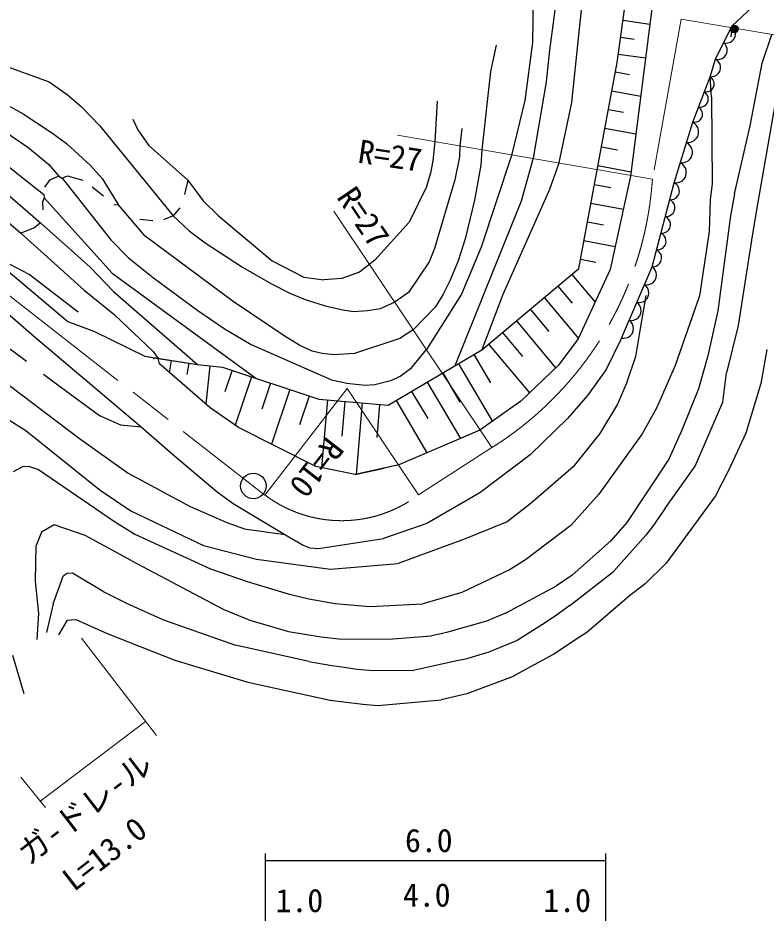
# Model space of a CAD drawing. Units: millimetres, scale not verified. Extents: x 40000 to 680000, y 20000 to 380000.
# Drawn here: x 171904 to 230668, y 240606 to 310878 of the extents above; entities that cross this region are included whole.
import ezdxf
from ezdxf.enums import TextEntityAlignment as Align

# ---------------------------------------------------------------- set-up
doc = ezdxf.new("R2010")
doc.units = ezdxf.units.MM
doc.header["$LTSCALE"] = 1000
doc.linetypes.add('CHAIN', pattern=[18.5, 12, -1.5, 3.5, -1.5])
for name, color, linetype, lineweight in [('M-BGD', 7, 'Continuous', 25), ('M-BMK', 2, 'CHAIN', 13), ('M-BMK-SRVR', 3, 'Continuous', 25), ('M-STR-HTXT', 7, 'Continuous', 13)]:
    doc.layers.add(name, color=color, linetype=linetype, lineweight=lineweight)
doc.styles.add('ＭＳ ゴシック', font='')
doc.styles.get('ＭＳ ゴシック').set_extended_font_data('MS Gothic')

# ---------------------------------------------------------------- blocks, each defined once
blk = doc.blocks.new('BUHIN2')
at = {"layer": 'M-BGD'}
blk.add_lwpolyline([(-392, -654), (-212, -695), (-37, -693), (183, -651), (347, -555), (488, -430), (610, -228), (653, -45), (661, 146), (593, 360), (511, 511), (392, 654)], dxfattribs=at)
blk = doc.blocks.new('BUHIN3')
at = {"layer": 'M-BGD'}
blk.add_lwpolyline([(-261, -628), (-97, -641), (57, -616), (246, -551), (379, -444), (487, -316), (568, -122), (582, 46), (564, 215), (477, 395), (384, 518), (261, 628)], dxfattribs=at)
blk = doc.blocks.new('BUHIN4')
at = {"layer": 'M-BGD'}
blk.add_lwpolyline([(-345, -756), (-145, -778), (43, -755), (277, -684), (443, -559), (581, -407), (688, -173), (713, 31), (698, 238), (599, 462), (491, 616), (345, 756)], dxfattribs=at)
blk = doc.blocks.new('BUHIN5')
at = {"layer": 'M-BGD'}
blk.add_lwpolyline([(-304, -560), (-153, -588), (-7, -580), (176, -538), (310, -451), (423, -343), (518, -169), (547, -14), (547, 145), (483, 322), (409, 445), (304, 560)], dxfattribs=at)
blk = doc.blocks.new('BUHIN7')
at = {"layer": 'M-BGD'}
blk.add_lwpolyline([(-405, -593), (-238, -642), (-74, -650), (135, -623), (296, -541), (435, -432), (561, -248), (612, -79), (630, 101), (578, 305), (509, 452), (405, 593)], dxfattribs=at)

msp = doc.modelspace()

# ---------------------------------------------------------------- linework, layer by layer
at = {"layer": 'M-BGD'}
for p, q in [((214987, 318291), (213645, 308353)), ((216802, 317824), (215939, 309532)), ((212407, 315141), (212331, 308939)), ((230928, 313000), (227971, 310220)), ((218976, 307367), (219708, 312680)), ((221776, 312231), (220025, 298444)), ((219433, 310688), (221543, 310397)), ((226680, 307651), (227969, 310218)), ((227969, 310218), (227905, 309398)), ((215939, 309532), (215376, 304229)), ((219250, 309359), (220312, 309213)), ((230353, 307314), (231128, 309575)), ((209459, 308739), (209010, 306670)), ((212331, 308939), (211715, 304398)), ((213645, 308353), (213394, 305873)), ((219067, 308031), (221205, 307737)), ((170434, 307283), (174353, 305860)), ((215948, 291199), (218976, 307367)), ((226267, 306264), (226680, 307651)), ((226267, 306264), (226680, 307651)), ((229423, 302411), (230353, 307314)), ((209010, 306670), (208337, 300512)), ((218838, 306632), (219926, 306429)), ((231836, 306739), (230011, 296426)), ((174353, 305860), (175782, 304856)), ((213394, 305873), (212371, 299861)), ((224905, 302689), (226267, 306264)), ((226380, 304660), (226267, 306264)), ((218563, 305162), (220825, 304739)), ((170556, 304321), (172323, 303341)), ((175782, 304856), (176866, 303913)), ((204844, 304342), (204640, 301187)), ((211715, 304398), (210659, 300080)), ((226380, 304660), (226430, 297873)), ((176866, 303913), (178329, 302403)), ((215376, 304229), (214356, 299405)), ((218288, 303693), (219462, 303473)), ((172323, 303341), (174546, 301883)), ((180924, 302924), (181321, 302103)), ((178329, 302403), (184086, 295337)), ((206778, 302186), (206619, 300816)), ((218012, 302223), (220447, 301767)), ((223456, 297920), (224905, 302689)), ((228184, 297062), (229423, 302411)), ((170891, 301968), (172675, 300734)), ((174546, 301883), (175709, 301032)), ((181321, 302103), (182170, 300889)), ((175709, 301032), (177613, 299297)), ((182170, 300889), (185248, 298134)), ((204640, 301187), (204493, 299649)), ((206619, 300816), (206593, 299966)), ((172675, 300734), (174295, 299405)), ((208337, 300512), (208251, 299318)), ((210659, 300080), (208277, 292869)), ((217737, 300753), (218998, 300517)), ((170182, 299966), (173954, 297004)), ((174295, 299405), (175126, 298445)), ((204493, 299649), (204304, 298703)), ((206593, 299966), (206210, 298157)), ((212371, 299861), (211420, 296484)), ((214356, 299405), (213647, 297404)), ((177613, 299297), (178535, 298259)), ((204304, 298703), (203959, 297575)), ((208251, 299318), (207764, 296568)), ((217462, 299283), (220069, 298795)), ((169438, 298471), (173686, 294779)), ((174384, 298138), (173997, 297602)), ((175126, 298445), (174384, 298138)), ((175126, 298445), (175392, 298294)), ((175392, 298294), (175802, 298492)), ((175392, 298294), (179208, 293468)), ((175802, 298492), (177014, 298153)), ((178535, 298259), (179780, 296224)), ((185248, 298134), (184987, 297012)), ((185248, 298134), (186464, 296522)), ((206210, 298157), (204634, 292784)), ((220025, 298444), (218415, 291117)), ((177731, 297608), (178629, 296907)), ((203959, 297575), (202622, 294851)), ((213647, 297404), (209979, 289169)), ((217187, 297813), (218483, 297571)), ((221709, 291348), (223456, 297920)), ((226430, 297873), (226265, 296588)), ((168513, 297133), (172128, 293992)), ((173972, 296751), (173827, 296402)), ((173954, 297004), (173972, 296751)), ((173972, 296751), (179308, 290844)), ((207764, 296568), (207042, 293547)), ((226265, 296588), (226183, 294122)), ((228184, 297062), (227880, 295344)), ((173827, 296402), (173868, 295810)), ((179442, 296200), (179780, 296224)), ((181906, 293741), (179780, 296224)), ((184635, 295969), (184086, 295337)), ((186464, 296522), (187651, 295332)), ((211420, 296484), (206218, 283563)), ((216912, 296344), (219459, 295867)), ((230011, 296426), (229591, 293936)), ((184086, 295337), (183344, 295030)), ((184086, 295337), (185357, 294153)), ((187651, 295332), (191886, 291808)), ((227880, 295344), (226874, 287890)), ((173686, 294779), (173202, 294406)), ((173686, 294779), (177577, 291317)), ((181473, 295069), (182499, 294971)), ((202622, 294851), (199945, 291863)), ((216636, 294874), (217887, 294640)), ((173202, 294406), (172128, 293992)), ((172128, 293992), (177110, 289502)), ((188799, 288621), (181906, 293741)), ((185357, 294153), (186610, 293222)), ((226183, 294122), (225433, 289062)), ((229591, 293936), (228483, 286729)), ((179208, 293468), (180582, 292036)), ((186610, 293222), (189545, 291305)), ((207042, 293547), (206485, 291811)), ((216361, 293404), (218816, 292944)), ((204634, 292784), (204198, 291735)), ((208277, 292869), (206751, 289198)), ((169887, 292052), (175839, 287036)), ((172780, 290727), (170225, 292076)), ((180582, 292036), (182558, 290477)), ((191886, 291808), (194352, 290537)), ((199945, 291863), (198728, 290919)), ((204198, 291735), (202584, 289331)), ((206485, 291811), (205831, 290237)), ((216086, 291934), (217291, 291709)), ((177577, 291317), (179408, 289408)), ((189545, 291305), (191757, 290017)), ((208331, 284811), (215948, 291199)), ((218415, 291117), (215909, 285679)), ((218415, 291117), (215909, 285679)), ((219300, 285747), (221709, 291348)), ((176637, 287771), (172780, 290727)), ((179308, 290844), (190604, 282591)), ((182558, 290477), (186047, 287920)), ((194352, 290537), (195935, 290322)), ((197343, 290431), (195935, 290322)), ((198728, 290919), (197343, 290431)), ((205831, 290237), (205310, 289182)), ((215404, 290743), (217236, 288559)), ((191757, 290017), (193251, 289273)), ((214316, 289830), (215447, 288482)), ((177110, 289502), (179447, 287629)), ((179408, 289408), (186004, 283673)), ((193251, 289273), (194476, 288764)), ((202584, 289331), (201533, 288579)), ((206751, 289198), (204000, 284847)), ((205310, 289182), (204700, 288206)), ((209979, 289169), (208331, 284811)), ((213228, 288918), (215922, 285706)), ((221224, 289090), (220712, 286186)), ((225433, 289062), (223525, 283581)), ((169954, 288662), (173117, 285913)), ((192806, 285931), (188799, 288621)), ((194476, 288764), (196037, 288279)), ((196037, 288279), (197418, 287951)), ((200380, 288074), (201533, 288579)), ((204700, 288206), (202959, 286387)), ((179447, 287629), (182538, 284704)), ((186047, 287920), (188186, 286457)), ((197418, 287951), (198274, 287841)), ((198274, 287841), (199373, 287918)), ((199373, 287918), (200380, 288074)), ((212140, 288005), (213594, 286271)), ((226874, 287890), (226102, 284355)), ((175839, 287036), (177931, 286249)), ((211052, 287092), (214140, 283410)), ((228483, 286729), (227553, 283014)), ((177931, 286249), (181885, 284319)), ((188186, 286457), (190223, 285241)), ((202959, 286387), (201902, 285718)), ((209964, 286180), (211539, 284301)), ((220712, 286186), (220420, 284298)), ((169890, 285942), (172577, 283922)), ((173117, 285913), (181594, 278782)), ((194048, 285169), (192806, 285931)), ((201902, 285718), (198336, 284536)), ((215909, 285679), (214356, 283619)), ((215909, 285679), (214356, 283619)), ((219300, 285747), (218113, 283287)), ((182538, 284704), (182916, 284136)), ((190223, 285241), (196529, 282458)), ((195013, 284727), (194048, 285169)), ((195791, 284527), (195013, 284727)), ((200996, 280478), (208331, 284811)), ((202828, 283407), (204000, 284847)), ((208875, 285267), (212090, 281434)), ((230735, 284850), (230243, 282184)), ((181885, 284319), (182916, 284136)), ((181885, 284319), (186004, 283673)), ((182572, 284211), (182554, 284095)), ((182916, 284136), (186004, 283673)), ((183031, 283720), (182916, 284136)), ((183945, 283996), (183797, 283054)), ((196731, 284423), (195791, 284527)), ((198336, 284536), (196731, 284423)), ((207720, 284450), (209026, 282238)), ((220420, 284298), (219716, 282211)), ((226102, 284355), (225350, 281756)), ((187007, 280264), (183031, 283720)), ((187007, 280264), (183031, 283720)), ((185318, 283781), (185177, 282879)), ((186004, 283673), (187971, 283471)), ((186004, 283673), (187971, 283471)), ((186988, 283572), (186677, 280550)), ((187971, 283471), (195532, 280944)), ((187971, 283471), (195532, 280944)), ((188727, 283218), (188165, 281535)), ((201940, 282751), (202828, 283407)), ((206497, 283728), (209166, 279209)), ((214356, 283619), (211414, 280782)), ((214356, 283619), (211414, 280782)), ((218113, 283287), (216645, 281233)), ((223525, 283581), (222061, 280253)), ((170464, 282587), (176646, 277927)), ((173921, 282914), (174638, 282369)), ((190239, 282713), (188968, 278908)), ((201283, 282450), (201940, 282751)), ((205275, 283005), (206625, 280719)), ((227271, 280702), (227553, 283014)), ((174638, 282369), (178308, 279656)), ((191752, 282208), (191072, 280174)), ((196529, 282458), (197735, 282202)), ((197735, 282202), (199189, 282049)), ((199189, 282049), (199949, 282102)), ((199949, 282102), (201283, 282450)), ((204052, 282283), (206662, 277865)), ((219716, 282211), (218985, 280547)), ((230243, 282184), (229073, 278283)), ((193264, 281702), (191831, 277416)), ((194776, 281197), (194023, 278944)), ((202830, 281561), (204088, 279430)), ((216645, 281233), (215073, 279426)), ((225350, 281756), (224048, 278526)), ((195532, 280944), (200996, 280478)), ((196215, 280886), (195762, 275574)), ((197581, 280770), (197347, 278034)), ((198947, 280653), (198469, 275048)), ((200313, 280537), (200092, 277946)), ((201607, 280839), (204033, 276732)), ((211414, 280782), (208178, 278519)), ((218985, 280547), (217618, 278245)), ((225088, 275696), (227271, 280702)), ((189237, 278722), (187007, 280264)), ((222061, 280253), (220930, 278222)), ((171201, 279328), (172533, 278488)), ((178308, 279656), (179971, 278923)), ((215073, 279426), (212132, 276589)), ((172533, 278488), (178377, 273804)), ((179971, 278923), (181594, 278782)), ((181594, 278782), (184214, 276504)), ((195306, 275667), (189237, 278722)), ((208178, 278519), (201833, 275783)), ((224048, 278526), (223020, 276246)), ((229073, 278283), (227748, 275389)), ((176646, 277927), (180575, 275146)), ((217618, 278245), (215509, 275637)), ((220930, 278222), (217526, 273486)), ((184214, 276504), (187552, 273682)), ((212132, 276589), (208182, 273597)), ((223020, 276246), (219718, 271263)), ((171569, 275280), (172305, 275671)), ((172305, 275671), (172728, 275701)), ((172728, 275701), (173512, 275416)), ((198406, 275034), (195306, 275667)), ((201833, 275783), (198406, 275034)), ((198406, 275034), (200663, 275532)), ((201833, 275783), (200663, 275532)), ((215509, 275637), (212228, 272776)), ((222779, 272410), (225088, 275696)), ((173512, 275416), (179483, 271335)), ((180575, 275146), (185427, 272515)), ((227748, 275389), (226701, 273364)), ((178377, 273804), (180782, 272190)), ((187552, 273682), (188805, 272751)), ((208182, 273597), (204022, 271184)), ((217526, 273486), (215321, 271041)), ((226701, 273364), (222826, 268085)), ((188805, 272751), (192880, 270319)), ((212228, 272776), (210335, 271330)), ((180782, 272190), (182626, 271301)), ((185427, 272515), (188315, 271273)), ((222779, 272410), (221775, 270983)), ((179483, 271335), (181080, 270343)), ((182626, 271301), (186490, 269449)), ((188315, 271273), (189707, 270777)), ((210335, 271330), (206910, 269943)), ((219718, 271263), (218462, 269817)), ((174748, 271088), (173770, 270511)), ((177184, 270240), (174748, 271088)), ((189707, 270777), (192880, 270319)), ((204022, 271184), (200625, 270013)), ((215321, 271041), (211775, 268331)), ((221775, 270983), (221231, 270265)), ((173770, 270511), (173334, 269462)), ((180800, 268287), (177184, 270240)), ((181080, 270343), (187043, 267620)), ((192880, 270319), (194296, 269485)), ((195502, 269230), (200625, 270013)), ((206910, 269943), (201780, 268057)), ((218690, 267416), (221231, 270265)), ((173275, 266657), (173334, 269462)), ((186490, 269449), (190638, 268380)), ((194296, 269485), (194821, 269267)), ((194821, 269267), (195502, 269230)), ((218462, 269817), (215423, 267143)), ((180800, 268287), (188027, 264464)), ((190638, 268380), (196465, 267600)), ((196465, 267600), (201780, 268057)), ((211775, 268331), (210556, 267567)), ((222826, 268085), (221159, 266441)), ((174672, 264888), (175453, 267064)), ((175779, 267257), (175453, 267064)), ((176201, 267287), (175779, 267257)), ((178594, 265841), (176201, 267287)), ((187043, 267620), (189912, 266632)), ((210556, 267567), (206777, 265775)), ((215423, 267143), (214209, 266295)), ((215251, 264754), (218690, 267416)), ((173537, 264129), (173275, 266657)), ((189912, 266632), (193120, 265669)), ((221159, 266441), (219951, 265508)), ((178594, 265841), (180529, 264873)), ((193120, 265669), (194760, 265274)), ((206777, 265775), (203699, 264881)), ((210201, 264147), (214209, 266295)), ((194760, 265274), (196823, 264909)), ((219951, 265508), (216587, 262641)), ((174672, 264888), (174150, 262644)), ((180529, 264873), (183332, 263626)), ((188027, 264464), (190125, 263592)), ((196823, 264909), (199555, 264675)), ((199555, 264675), (203699, 264881)), ((215251, 264754), (214200, 264002)), ((173426, 262084), (173537, 264129)), ((175780, 263607), (175097, 262456)), ((175780, 263607), (176455, 263655)), ((176455, 263655), (178909, 262553)), ((183332, 263626), (188988, 261645)), ((190125, 263592), (193158, 262700)), ((208716, 263534), (205554, 262634)), ((210201, 264147), (208716, 263534)), ((214200, 264002), (213391, 263436)), ((213391, 263436), (211115, 262004)), ((178909, 262553), (184233, 260464)), ((193158, 262700), (195733, 262287)), ((195733, 262287), (197102, 262128)), ((197102, 262128), (201001, 262110)), ((201001, 262110), (204383, 262383)), ((205137, 262520), (204383, 262383)), ((205554, 262634), (205137, 262520)), ((216019, 262262), (213991, 260932)), ((216587, 262641), (216019, 262262)), ((194764, 260352), (188988, 261645)), ((211115, 262004), (208888, 261085)), ((171475, 260845), (172363, 257852)), ((208888, 261085), (207059, 260533)), ((213991, 260932), (210966, 259278)), ((184233, 260464), (189955, 258742)), ((194764, 260352), (196568, 260054)), ((196568, 260054), (197340, 259937)), ((206389, 260401), (202961, 259652)), ((207059, 260533), (206389, 260401)), ((197340, 259937), (198540, 259767)), ((198540, 259767), (199481, 259663)), ((199481, 259663), (202961, 259652)), ((189955, 258742), (196419, 257327)), ((210803, 259182), (207163, 257823)), ((210966, 259278), (210803, 259182)), ((196419, 257327), (198989, 256997)), ((200183, 256911), (205160, 257344)), ((207163, 257823), (205160, 257344)), ((198989, 256997), (200183, 256911)), ((191366, 229292), (191361, 245273)), ((218056, 245280), (218060, 229300)), ((191361, 244738), (218056, 244745))]:
    msp.add_line(p, q, dxfattribs=at)
msp.add_lwpolyline([(226267, 306264), (226442, 306269), (226602, 306312), (226795, 306402), (226924, 306529), (227024, 306677), (227088, 306892), (227085, 307070), (227047, 307248), (226934, 307428), (226823, 307548), (226680, 307651)], dxfattribs=at)
for centre, radius in [((228177, 310001), 300), ((228177, 310001), 264), ((228177, 310001), 230), ((228177, 310001), 194), ((228177, 310001), 159), ((228177, 310001), 117), ((228177, 310001), 81), ((228177, 310001), 46.5), ((228177, 310001), 9), ((190398, 274136), 22.5)]:
    msp.add_circle(centre, radius, dxfattribs=at)
at = {"layer": 'M-BMK'}
for p, q in [((224000, 310774), (221737, 298224)), ((170299, 289790), (191311, 273425)), ((209122, 277142), (203356, 273429))]:
    msp.add_line(p, q, dxfattribs=at)
for centre, radius, start, end in [((231876, 309370), 8000, 78.43124, 169.89594), ((194798, 300029), 27000, 302.04181, 356.16785), ((197331, 281410), 10000, 232.98328, 307.05002)]:
    msp.add_arc(centre, radius, start, end, dxfattribs=at)
at = {"layer": 'M-BMK-SRVR'}
msp.add_circle((190398, 274136), 1000, dxfattribs=at)
at = {"layer": 'M-STR-HTXT'}
for p, q in [((224000, 310774), (231472, 309514)), ((201722, 301663), (221737, 298224)), ((209122, 277142), (196706, 295710)), ((191311, 273425), (197765, 281780)), ((197765, 281780), (203356, 273429)), ((182779, 254542), (176906, 262190)), ((181939, 255636), (173635, 249368)), ((172124, 251270), (174068, 248894))]:
    msp.add_line(p, q, dxfattribs=at)

# ---------------------------------------------------------------- block references
at = {"rotation": 7.65412}
for name, p in [('BUHIN7', (227647, 309576)), ('BUHIN7', (227002, 308293)), ('BUHIN5', (226040, 305668)), ('BUHIN5', (225586, 304477)), ('BUHIN5', (225132, 303285)), ('BUHIN4', (224663, 301894)), ('BUHIN4', (224180, 300304)), ('BUHIN4', (223697, 298715)), ('BUHIN3', (223281, 297262)), ('BUHIN3', (222932, 295948)), ('BUHIN3', (222582, 294634)), ('BUHIN3', (222233, 293319)), ('BUHIN3', (221884, 292005)), ('BUHIN2', (221408, 290648)), ('BUHIN2', (220805, 289247)), ('BUHIN2', (220203, 287847)), ('BUHIN2', (219601, 286447))]:
    msp.add_blockref(name, p, dxfattribs=at)

# ---------------------------------------------------------------- texts
at = {"layer": 'M-BGD', "style": 'ＭＳ ゴシック'}
for s, p in [('6.0', (202310, 244840)), ('1.0', (192145, 240126)), ('4.0', (202149, 240562)), ('1.0', (213172, 240135))]:
    msp.add_text(s, height=1833, rotation=0.1, dxfattribs=at).set_placement(p, align=Align.BOTTOM_LEFT)
at = {"layer": 'M-STR-HTXT', "style": 'ＭＳ ゴシック'}
for s, rotation, p in [('R=27', 351.5, (198458, 298985)), ('R=27', 304, (196432, 296501)), ('R=10', 232.125, (195739, 278443)), ('ガ-ドレ-ル', 37.6, (173095, 243877)), ('L=13.0', 37.9, (176651, 241803))]:
    msp.add_text(s, height=1833, rotation=rotation, dxfattribs=at).set_placement(p, align=Align.BOTTOM_LEFT)

doc.saveas('drawing.dxf')
